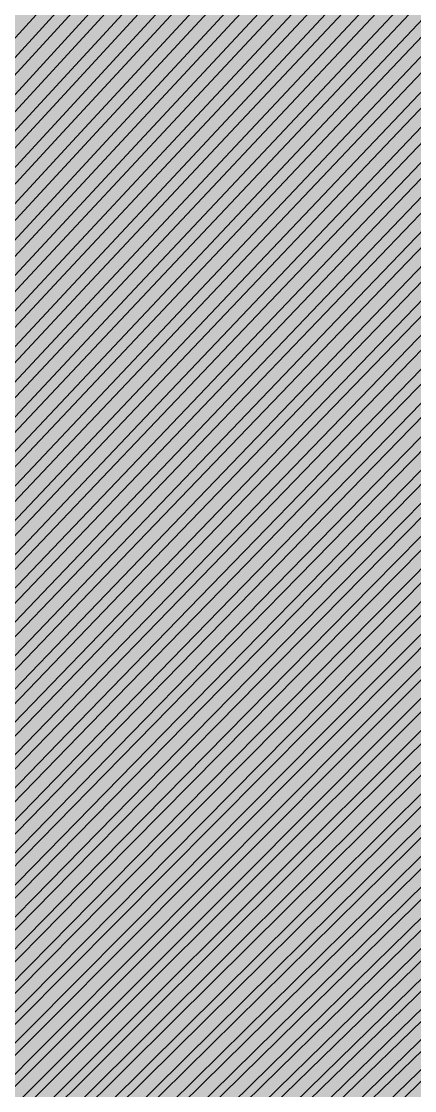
# Model space of a CAD drawing. Header units: metres. Extents: x -7231 to 10969, y -37556 to 1873.
# Drawn here: x 3524.8 to 3584.6, y -18451.9 to -18289.4 of the extents above; entities that cross this region are included whole.
import ezdxf

# ---------------------------------------------------------------- set-up
doc = ezdxf.new("R2010")
doc.units = ezdxf.units.M
for name, color, linetype in [('Metal1', 4, 'CONTINUOUS'), ('Metal2', 3, 'CONTINUOUS'), ('Polyimide', 7, 'CONTINUOUS')]:
    doc.layers.add(name, color=color, linetype=linetype)

msp = doc.modelspace()

# ---------------------------------------------------------------- hatches: boundary and pattern name
at = {"layer": 'Polyimide'}
msp.add_hatch(color=7, dxfattribs=at).paths.add_polyline_path([(4065.69, -468), (4066.67, -501.99), (4068.51, -535.99), (4071.41, -569.99), (4075.54, -603.99), (4081.04, -637.99), (4088.01, -671.99), (4096.52, -705.98), (4106.62, -739.98), (4118.33, -773.98), (4131.63, -807.98), (4146.49, -841.98), (4162.87, -875.98), (4180.68, -909.97), (4199.83, -943.97), (4220.22, -977.97), (4241.73, -1011.97), (4264.21, -1045.97), (4287.52, -1079.96), (4311.51, -1113.96), (4336.01, -1147.96), (4360.86, -1181.96), (4385.88, -1215.96), (4410.89, -1249.96), (4435.74, -1283.95), (4460.24, -1317.95), (4484.23, -1351.95), (4507.54, -1385.95), (4530.02, -1419.95), (4551.53, -1453.94), (4571.92, -1487.94), (4591.07, -1521.94), (4608.88, -1555.94), (4625.26, -1589.94), (4640.12, -1623.94), (4653.42, -1657.93), (4665.13, -1691.93), (4675.23, -1725.93), (4683.74, -1759.93), (4690.71, -1793.93), (4696.21, -1827.93), (4700.34, -1861.92), (4703.24, -1895.92), (4705.08, -1929.92), (4706.06, -1963.92), (4706.44, -1997.92), (4706.5, -2031.91), (4706.5, -4793.02), (4709.95, -4838.39), (4720.22, -4882.71), (4737.08, -4924.98), (4760.13, -4964.2), (4788.85, -4999.49), (4822.58, -5030.03), (4860.53, -5055.12), (4901.85, -5074.18), (4901.85, -5074.18), (4970.68, -5105.23), (5034.7, -5145.26), (5092.76, -5193.54), (5143.8, -5249.19), (5186.89, -5311.2), (5221.24, -5378.44), (5246.23, -5449.69), (5261.41, -5523.66), (5266.5, -5599), (5261.41, -5674.34), (5246.23, -5748.31), (5221.24, -5819.56), (5186.89, -5886.8), (5143.8, -5948.81), (5092.76, -6004.46), (5034.7, -6052.74), (4970.68, -6092.77), (4901.85, -6123.82), (4860.53, -6142.88), (4822.58, -6167.97), (4788.85, -6198.51), (4760.13, -6233.8), (4737.08, -6273.02), (4720.22, -6315.29), (4709.95, -6359.61), (4706.5, -6404.98), (4706.5, -9221.52), (4709.95, -9266.88), (4720.22, -9311.21), (4737.08, -9353.47), (4760.13, -9392.7), (4788.85, -9427.98), (4822.58, -9458.52), (4860.53, -9483.61), (4901.85, -9502.67), (4970.68, -9533.72), (5034.7, -9573.75), (5092.76, -9622.03), (5143.8, -9677.68), (5186.89, -9739.69), (5221.24, -9806.94), (5246.23, -9878.19), (5261.41, -9952.16), (5266.5, -10027.49), (5261.41, -10102.83), (5246.23, -10176.8), (5221.24, -10248.05), (5186.89, -10315.3), (5143.8, -10377.31), (5092.76, -10432.96), (5034.7, -10481.24), (4970.68, -10521.27), (4901.85, -10552.32), (4860.53, -10571.38), (4822.58, -10596.46), (4788.85, -10627), (4760.13, -10662.29), (4737.08, -10701.52), (4720.22, -10743.78), (4709.95, -10788.1), (4706.5, -10833.47), (4706.5, -13650.01), (4709.95, -13695.38), (4720.22, -13739.7), (4737.08, -13781.96), (4760.13, -13821.19), (4788.85, -13856.48), (4822.58, -13887.02), (4860.53, -13912.11), (4901.85, -13931.17), (4970.68, -13962.22), (5034.7, -14002.25), (5092.76, -14050.53), (5143.8, -14106.18), (5186.89, -14168.19), (5221.24, -14235.43), (5246.23, -14306.68), (5261.41, -14380.65), (5266.5, -14455.99), (5261.41, -14531.33), (5246.23, -14605.29), (5221.24, -14676.55), (5186.89, -14743.79), (5143.8, -14805.8), (5092.76, -14861.45), (5034.7, -14909.73), (4970.68, -14949.76), (4901.85, -14980.81), (4860.53, -14999.87), (4822.58, -15024.96), (4788.85, -15055.5), (4760.13, -15090.79), (4737.08, -15130.01), (4720.22, -15172.27), (4709.95, -15216.6), (4706.5, -15261.97), (4706.5, -15455.99), (4720.95, -15750.04), (4764.14, -16041.26), (4835.68, -16326.84), (4934.86, -16604.04), (5060.74, -16870.18), (5212.09, -17122.7), (5387.47, -17359.17), (5585.18, -17577.31), (5803.32, -17775.02), (6039.79, -17950.4), (6292.31, -18101.75), (6558.45, -18227.63), (6835.65, -18326.81), (7121.23, -18398.34), (7412.45, -18441.54), (7706.5, -18455.99), (9969.01, -18455.99), (10047.42, -18459.84), (10125.08, -18471.36), (10201.23, -18490.44), (10275.15, -18516.89), (10346.12, -18550.45), (10413.46, -18590.81), (10476.52, -18637.58), (10534.69, -18690.3), (10587.41, -18748.47), (10634.18, -18811.53), (10674.54, -18878.87), (10708.11, -18949.84), (10734.56, -19023.76), (10753.63, -19099.92), (10765.15, -19177.58), (10769.01, -19255.99), (10769.01, -20895.8), (10730.24, -20951.41), (10694.6, -21009.08), (10662.21, -21068.63), (10633.17, -21129.89), (10607.55, -21192.66), (10585.45, -21256.74), (10566.93, -21321.96), (10552.05, -21388.09), (10540.84, -21454.95), (10533.35, -21522.33), (10529.6, -21590.02), (10529.6, -21657.81), (10533.35, -21725.5), (10540.84, -21792.87), (10552.05, -21859.73), (10566.93, -21925.87), (10585.45, -21991.08), (10607.55, -22055.17), (10633.17, -22117.94), (10662.21, -22179.19), (10694.6, -22238.74), (10730.24, -22296.41), (10769.01, -22352.03), (10769.01, -32454.24), (10728.74, -32510.49), (10691.72, -32568.92), (10658.05, -32629.35), (10627.85, -32691.58), (10601.2, -32755.42), (10578.21, -32820.67), (10558.93, -32887.1), (10543.44, -32954.52), (10531.77, -33022.71), (10523.97, -33091.44), (10520.07, -33160.51), (10520.07, -33229.69), (10523.97, -33298.75), (10531.77, -33367.49), (10543.44, -33435.67), (10558.93, -33503.09), (10578.21, -33569.53), (10601.2, -33634.77), (10627.85, -33698.61), (10658.05, -33760.85), (10691.72, -33821.28), (10728.74, -33879.71), (10769.01, -33935.96), (10769.01, -36556), (10765.15, -36634.41), (10753.63, -36712.07), (10734.56, -36788.23), (10708.11, -36862.15), (10674.54, -36933.12), (10634.18, -37000.46), (10587.41, -37063.51), (10534.69, -37121.69), (10476.52, -37174.41), (10413.46, -37221.18), (10346.12, -37261.54), (10275.15, -37295.1), (10201.23, -37321.55), (10125.08, -37340.63), (10047.42, -37352.15), (9969.01, -37356), (-6231.01, -37356), (-6309.42, -37352.15), (-6387.08, -37340.63), (-6463.23, -37321.55), (-6537.15, -37295.1), (-6608.12, -37261.54), (-6675.46, -37221.18), (-6738.52, -37174.41), (-6796.69, -37121.69), (-6849.41, -37063.51), (-6896.18, -37000.46), (-6936.54, -36933.12), (-6970.11, -36862.15), (-6996.56, -36788.23), (-7015.63, -36712.07), (-7027.15, -36634.41), (-7031.01, -36556), (-7031.01, -33936), (-6990.74, -33879.75), (-6953.7, -33821.31), (-6920.03, -33760.88), (-6889.82, -33698.64), (-6863.18, -33634.8), (-6840.18, -33569.55), (-6820.9, -33503.11), (-6805.4, -33435.69), (-6793.74, -33367.49), (-6785.94, -33298.75), (-6782.03, -33229.68), (-6782.03, -33160.5), (-6785.94, -33091.43), (-6793.74, -33022.69), (-6805.4, -32954.5), (-6820.9, -32887.07), (-6840.18, -32820.63), (-6863.18, -32755.39), (-6889.82, -32691.54), (-6920.03, -32629.3), (-6953.7, -32568.87), (-6990.74, -32510.43), (-7031.01, -32454.18), (-7031.01, -22364.83), (-6990.74, -22308.58), (-6953.7, -22250.14), (-6920.03, -22189.71), (-6889.82, -22127.47), (-6863.18, -22063.62), (-6840.18, -21998.38), (-6820.9, -21931.94), (-6805.4, -21864.51), (-6793.74, -21796.32), (-6785.94, -21727.58), (-6782.03, -21658.51), (-6782.03, -21589.33), (-6785.94, -21520.26), (-6793.74, -21451.52), (-6805.4, -21383.32), (-6820.9, -21315.9), (-6840.18, -21249.46), (-6863.18, -21184.21), (-6889.82, -21120.37), (-6920.03, -21058.13), (-6953.7, -20997.7), (-6990.74, -20939.26), (-7031.01, -20883.01), (-7031.01, -19255.99), (-7027.15, -19177.58), (-7015.63, -19099.92), (-6996.56, -19023.76), (-6970.11, -18949.84), (-6936.54, -18878.87), (-6896.18, -18811.53), (-6849.41, -18748.47), (-6796.69, -18690.3), (-6738.52, -18637.58), (-6675.46, -18590.81), (-6608.12, -18550.45), (-6537.15, -18516.89), (-6463.23, -18490.44), (-6387.08, -18471.36), (-6309.42, -18459.84), (-6231.01, -18455.99), (-3968.5, -18455.99), (-3674.45, -18441.54), (-3383.23, -18398.34), (-3097.65, -18326.81), (-2820.45, -18227.63), (-2554.31, -18101.75), (-2301.79, -17950.4), (-2065.32, -17775.02), (-1847.18, -17577.31), (-1649.47, -17359.17), (-1474.09, -17122.7), (-1322.74, -16870.18), (-1196.86, -16604.04), (-1097.68, -16326.84), (-1026.14, -16041.26), (-982.95, -15750.04), (-968.5, -15455.99), (-968.5, -15261.97), (-971.95, -15216.6), (-982.22, -15172.27), (-999.08, -15130.01), (-1022.13, -15090.79), (-1050.85, -15055.5), (-1084.58, -15024.96), (-1122.53, -14999.87), (-1163.85, -14980.81), (-1232.68, -14949.76), (-1296.7, -14909.73), (-1354.76, -14861.45), (-1405.8, -14805.8), (-1448.89, -14743.79), (-1483.24, -14676.55), (-1508.23, -14605.29), (-1523.41, -14531.33), (-1528.5, -14455.99), (-1523.41, -14380.65), (-1508.23, -14306.68), (-1483.24, -14235.43), (-1448.89, -14168.19), (-1405.8, -14106.18), (-1354.76, -14050.53), (-1296.7, -14002.25), (-1232.68, -13962.22), (-1163.85, -13931.17), (-1122.53, -13912.11), (-1084.58, -13887.02), (-1050.85, -13856.48), (-1022.13, -13821.19), (-999.08, -13781.96), (-982.22, -13739.7), (-971.95, -13695.38), (-968.5, -13650.01), (-968.5, -12309.64), (-971.95, -12264.27), (-982.22, -12219.94), (-999.08, -12177.68), (-1022.13, -12138.46), (-1050.85, -12103.17), (-1084.58, -12072.63), (-1122.53, -12047.54), (-1163.85, -12028.48), (-1232.68, -11997.43), (-1296.7, -11957.4), (-1354.76, -11909.12), (-1405.8, -11853.47), (-1448.89, -11791.46), (-1483.24, -11724.22), (-1508.23, -11652.96), (-1523.41, -11579), (-1528.5, -11503.66), (-1523.41, -11428.32), (-1508.23, -11354.35), (-1483.24, -11283.1), (-1448.89, -11215.86), (-1405.8, -11153.85), (-1354.76, -11098.2), (-1296.7, -11049.92), (-1232.68, -11009.89), (-1163.85, -10978.84), (-1122.53, -10959.78), (-1084.58, -10934.69), (-1050.85, -10904.15), (-1022.13, -10868.86), (-999.08, -10829.63), (-982.22, -10787.37), (-971.95, -10743.05), (-968.5, -10697.68), (-968.5, -9357.31), (-971.95, -9311.94), (-982.22, -9267.62), (-999.08, -9225.35), (-1022.13, -9186.13), (-1050.85, -9150.84), (-1084.58, -9120.3), (-1122.53, -9095.21), (-1163.85, -9076.15), (-1163.85, -9076.15), (-1232.68, -9045.1), (-1296.7, -9005.07), (-1354.76, -8956.79), (-1405.8, -8901.14), (-1448.89, -8839.13), (-1483.24, -8771.89), (-1508.23, -8700.64), (-1523.41, -8626.67), (-1528.5, -8551.33), (-1523.41, -8475.99), (-1508.23, -8402.02), (-1483.24, -8330.77), (-1448.89, -8263.53), (-1405.8, -8201.52), (-1354.76, -8145.87), (-1296.7, -8097.59), (-1232.68, -8057.56), (-1163.85, -8026.51), (-1163.85, -8026.51), (-1122.53, -8007.45), (-1084.58, -7982.36), (-1050.85, -7951.82), (-1022.13, -7916.53), (-999.08, -7877.31), (-982.22, -7835.04), (-971.95, -7790.72), (-968.5, -7745.35), (-968.5, -6404.98), (-971.95, -6359.61), (-982.22, -6315.29), (-999.08, -6273.02), (-1022.13, -6233.8), (-1050.85, -6198.51), (-1084.58, -6167.97), (-1122.53, -6142.88), (-1163.85, -6123.82), (-1163.85, -6123.82), (-1232.68, -6092.77), (-1296.7, -6052.74), (-1354.76, -6004.46), (-1405.8, -5948.81), (-1448.89, -5886.8), (-1483.24, -5819.56), (-1508.23, -5748.31), (-1523.41, -5674.34), (-1528.5, -5599), (-1523.41, -5523.66), (-1508.23, -5449.69), (-1483.24, -5378.44), (-1448.89, -5311.2), (-1405.8, -5249.19), (-1354.76, -5193.54), (-1296.7, -5145.26), (-1232.68, -5105.23), (-1163.85, -5074.18), (-1163.85, -5074.18), (-1122.53, -5055.12), (-1084.58, -5030.03), (-1050.85, -4999.49), (-1022.13, -4964.2), (-999.08, -4924.98), (-982.22, -4882.71), (-971.95, -4838.39), (-968.5, -4793.02), (-968.5, -2031.91), (-968.44, -1997.92), (-968.06, -1963.92), (-967.05, -1929.92), (-965.18, -1895.92), (-962.22, -1861.92), (-958.01, -1827.93), (-952.41, -1793.93), (-945.31, -1759.93), (-936.64, -1725.93), (-926.35, -1691.93), (-914.43, -1657.93), (-900.88, -1623.94), (-885.74, -1589.94), (-869.05, -1555.94), (-850.91, -1521.94), (-831.4, -1487.94), (-810.63, -1453.94), (-788.72, -1419.95), (-765.82, -1385.95), (-742.07, -1351.95), (-717.63, -1317.95), (-692.67, -1283.95), (-667.36, -1249.96), (-641.88, -1215.96), (-616.39, -1181.96), (-591.08, -1147.96), (-566.12, -1113.96), (-541.68, -1079.96), (-517.93, -1045.97), (-495.03, -1011.97), (-473.12, -977.97), (-452.35, -943.97), (-432.84, -909.97), (-414.7, -875.98), (-398.01, -841.98), (-382.87, -807.98), (-369.32, -773.98), (-357.4, -739.98), (-347.11, -705.98), (-338.44, -671.99), (-331.34, -637.99), (-325.74, -603.99), (-321.53, -569.99), (-318.57, -535.99), (-316.7, -501.99), (-315.69, -468), (-315.31, -434), (-315.25, -400), (-315.25, 401), (-315.25, 451), (-315.25, 1644), (-270.25, 1644), (-270.03, 1637.13), (-269.35, 1630.29), (-268.23, 1623.52), (-266.67, 1616.82), (-264.68, 1610.25), (-262.26, 1603.82), (-259.42, 1597.56), (-256.18, 1591.5), (-252.55, 1585.67), (-248.55, 1580.08), (-244.19, 1574.77), (-239.5, 1569.75), (-234.48, 1565.06), (-229.17, 1560.7), (-223.58, 1556.7), (-217.75, 1553.07), (-211.69, 1549.83), (-205.43, 1546.99), (-199, 1544.57), (-192.43, 1542.58), (-185.73, 1541.02), (-178.96, 1539.9), (-172.12, 1539.22), (-165.25, 1539), (-158.38, 1539.22), (-151.54, 1539.9), (-144.77, 1541.02), (-138.07, 1542.58), (-131.5, 1544.57), (-125.07, 1546.99), (-118.81, 1549.83), (-112.75, 1553.07), (-106.92, 1556.7), (-101.33, 1560.7), (-96.02, 1565.06), (-91, 1569.75), (-86.31, 1574.77), (-81.95, 1580.08), (-77.95, 1585.67), (-74.32, 1591.5), (-71.08, 1597.56), (-68.24, 1603.82), (-65.82, 1610.25), (-63.83, 1616.82), (-62.27, 1623.52), (-61.15, 1630.29), (-60.47, 1637.13), (-60.25, 1644), (1853, 1644), (1853, 1573), (3815.25, 1573), (3815.46, 1579.54), (3816.11, 1586.05), (3817.17, 1592.51), (3818.66, 1598.88), (3820.56, 1605.14), (3822.86, 1611.27), (3825.56, 1617.23), (3828.65, 1623), (3832.1, 1628.56), (3835.91, 1633.88), (3840.07, 1638.93), (3844.54, 1643.71), (3849.32, 1648.18), (3854.37, 1652.34), (3859.69, 1656.15), (3865.25, 1659.6), (3871.02, 1662.69), (3876.98, 1665.39), (3883.11, 1667.69), (3889.37, 1669.59), (3895.74, 1671.08), (3902.2, 1672.14), (3908.71, 1672.79), (3915.25, 1673), (3921.79, 1672.79), (3928.3, 1672.14), (3934.76, 1671.08), (3941.13, 1669.59), (3947.39, 1667.69), (3953.52, 1665.39), (3959.48, 1662.69), (3965.25, 1659.6), (3970.81, 1656.15), (3976.13, 1652.34), (3981.18, 1648.18), (3985.96, 1643.71), (3990.43, 1638.93), (3994.59, 1633.88), (3998.4, 1628.56), (4001.85, 1623), (4004.94, 1617.23), (4007.64, 1611.27), (4009.94, 1605.14), (4011.84, 1598.88), (4013.33, 1592.51), (4014.39, 1586.05), (4015.04, 1579.54), (4015.25, 1573), (4065.25, 1573), (4065.25, 451), (4065.25, 401), (4065.25, -400), (4065.31, -434), (4065.69, -468)])

# ---------------------------------------------------------------- linework, layer by layer
at = {"layer": 'Metal1'}
for points in [[(3413.75, -18463.76), (3434.89, -18441.25), (3456.02, -18418.75), (3477.16, -18396.25), (3498.29, -18373.75), (3519.43, -18351.25), (3540.57, -18328.75), (3561.7, -18306.25), (3582.84, -18283.75), (3603.97, -18261.25), (3625.11, -18238.75), (3646.24, -18216.25), (3667.38, -18193.75), (3688.52, -18171.25), (3709.65, -18148.75), (3730.79, -18126.25), (3751.92, -18103.74), (3773.06, -18081.24), (3794.19, -18058.74), (3815.33, -18036.24), (3836.46, -18013.74), (3857.6, -17991.24), (3878.74, -17968.74), (3899.87, -17946.24)], [(3423.05, -18463.75), (3444.31, -18441.25), (3465.58, -18418.75), (3486.84, -18396.25), (3508.1, -18373.75), (3529.36, -18351.25), (3550.63, -18328.75), (3571.89, -18306.25), (3593.15, -18283.75), (3614.42, -18261.25), (3635.68, -18238.75), (3656.94, -18216.25), (3678.2, -18193.74), (3699.47, -18171.24), (3720.73, -18148.74), (3741.99, -18126.24), (3763.25, -18103.74), (3784.52, -18081.24), (3805.78, -18058.74), (3827.04, -18036.24), (3848.31, -18013.74), (3869.57, -17991.24), (3890.83, -17968.74), (3912.09, -17946.24)], [(3901.33, -17947.61), (3880.19, -17970.11), (3859.06, -17992.61), (3837.92, -18015.11), (3816.79, -18037.61), (3795.65, -18060.11), (3774.52, -18082.61), (3753.38, -18105.11), (3732.24, -18127.61), (3711.11, -18150.12), (3689.97, -18172.62), (3668.84, -18195.12), (3647.7, -18217.62), (3626.57, -18240.12), (3605.43, -18262.62), (3584.29, -18285.12), (3563.16, -18307.62), (3542.02, -18330.12), (3520.89, -18352.62), (3499.75, -18375.12), (3478.62, -18397.62), (3457.48, -18420.12), (3436.35, -18442.62), (3415.21, -18465.12)], [(3913.55, -17947.61), (3892.29, -17970.11), (3871.02, -17992.61), (3849.76, -18015.11), (3828.5, -18037.61), (3807.23, -18060.11), (3785.97, -18082.62), (3764.71, -18105.12), (3743.45, -18127.62), (3722.18, -18150.12), (3700.92, -18172.62), (3679.66, -18195.12), (3658.39, -18217.62), (3637.13, -18240.12), (3615.87, -18262.62), (3594.61, -18285.12), (3573.34, -18307.62), (3552.08, -18330.12), (3530.82, -18352.62), (3509.55, -18375.12), (3488.29, -18397.62), (3467.03, -18420.13), (3445.77, -18442.63), (3424.5, -18465.13)], [(3432.35, -18463.75), (3453.74, -18441.25), (3475.13, -18418.75), (3496.52, -18396.25), (3517.91, -18373.75), (3539.3, -18351.25), (3560.69, -18328.75), (3582.08, -18306.25), (3603.47, -18283.75), (3624.86, -18261.24), (3646.25, -18238.74), (3667.64, -18216.24), (3689.03, -18193.74), (3710.42, -18171.24), (3731.81, -18148.74), (3753.2, -18126.24), (3774.59, -18103.74), (3795.98, -18081.24), (3817.37, -18058.74), (3838.76, -18036.24), (3860.15, -18013.74), (3881.54, -17991.24), (3902.93, -17968.74)], [(3441.65, -18463.75), (3463.16, -18441.25), (3484.68, -18418.75), (3506.2, -18396.25), (3527.71, -18373.75), (3549.23, -18351.25), (3570.75, -18328.74), (3592.27, -18306.24), (3613.78, -18283.74), (3635.3, -18261.24), (3656.82, -18238.74), (3678.33, -18216.24), (3699.85, -18193.74), (3721.37, -18171.24), (3742.89, -18148.74), (3764.4, -18126.24), (3785.92, -18103.74), (3807.44, -18081.24), (3828.95, -18058.74), (3850.47, -18036.24), (3871.99, -18013.74), (3893.5, -17991.23), (3915.02, -17968.73)], [(3904.38, -17970.11), (3882.99, -17992.61), (3861.6, -18015.12), (3840.21, -18037.62), (3818.82, -18060.12), (3797.43, -18082.62), (3776.04, -18105.12), (3754.65, -18127.62), (3733.26, -18150.12), (3711.87, -18172.62), (3690.48, -18195.12), (3669.09, -18217.62), (3647.7, -18240.12), (3626.31, -18262.62), (3604.92, -18285.12), (3583.53, -18307.62), (3562.14, -18330.12), (3540.75, -18352.63), (3519.36, -18375.13), (3497.97, -18397.63), (3476.58, -18420.13), (3455.19, -18442.63), (3433.8, -18465.13)], [(3916.47, -17970.12), (3894.95, -17992.62), (3873.43, -18015.12), (3851.92, -18037.62), (3830.4, -18060.12), (3808.88, -18082.62), (3787.36, -18105.12), (3765.85, -18127.62), (3744.33, -18150.12), (3722.81, -18172.62), (3701.3, -18195.12), (3679.78, -18217.62), (3658.26, -18240.12), (3636.75, -18262.62), (3615.23, -18285.13), (3593.71, -18307.63), (3572.19, -18330.13), (3550.68, -18352.63), (3529.16, -18375.13), (3507.64, -18397.63), (3486.13, -18420.13), (3464.61, -18442.63), (3443.09, -18465.13)], [(3450.94, -18463.75), (3472.59, -18441.25), (3494.23, -18418.75), (3515.88, -18396.24), (3537.52, -18373.74), (3559.17, -18351.24), (3580.81, -18328.74), (3602.45, -18306.24), (3624.1, -18283.74), (3645.74, -18261.24), (3667.39, -18238.74), (3689.03, -18216.24), (3710.67, -18193.74), (3732.32, -18171.24), (3753.96, -18148.74), (3775.61, -18126.24), (3797.25, -18103.74), (3818.9, -18081.24), (3840.54, -18058.73), (3862.18, -18036.23), (3883.83, -18013.73), (3905.47, -17991.23)], [(3460.24, -18463.74), (3482.01, -18441.24), (3503.79, -18418.74), (3525.56, -18396.24), (3547.33, -18373.74), (3569.1, -18351.24), (3590.87, -18328.74), (3612.64, -18306.24), (3634.41, -18283.74), (3656.18, -18261.24), (3677.96, -18238.74), (3699.73, -18216.24), (3721.5, -18193.74), (3743.27, -18171.24), (3765.04, -18148.73), (3786.81, -18126.23), (3808.58, -18103.73), (3830.36, -18081.23), (3852.13, -18058.73), (3873.9, -18036.23), (3895.67, -18013.73), (3917.44, -17991.23)], [(3799.24, -17992.6), (3778.74, -18015.1), (3758.24, -18037.6), (3737.74, -18060.1), (3717.24, -18082.6), (3696.74, -18105.1), (3676.24, -18127.6), (3655.74, -18150.1), (3635.24, -18172.6), (3614.74, -18195.11), (3594.24, -18217.61), (3573.74, -18240.11), (3553.24, -18262.61), (3532.74, -18285.11), (3512.24, -18307.61), (3491.74, -18330.11), (3471.24, -18352.61), (3450.74, -18375.11), (3430.24, -18397.61), (3409.74, -18420.11), (3389.24, -18442.61), (3368.74, -18465.11)], [(3811.2, -17992.6), (3790.58, -18015.1), (3769.95, -18037.6), (3749.32, -18060.1), (3728.69, -18082.6), (3708.07, -18105.1), (3687.44, -18127.61), (3666.81, -18150.11), (3646.19, -18172.61), (3625.56, -18195.11), (3604.93, -18217.61), (3584.3, -18240.11), (3563.68, -18262.61), (3543.05, -18285.11), (3522.42, -18307.61), (3501.8, -18330.11), (3481.17, -18352.61), (3460.54, -18375.11), (3439.91, -18397.61), (3419.29, -18420.11), (3398.66, -18442.61), (3378.03, -18465.12)], [(3823.17, -17992.6), (3802.41, -18015.1), (3781.66, -18037.6), (3760.9, -18060.11), (3740.15, -18082.61), (3719.4, -18105.11), (3698.64, -18127.61), (3677.89, -18150.11), (3657.13, -18172.61), (3636.38, -18195.11), (3615.62, -18217.61), (3594.87, -18240.11), (3574.12, -18262.61), (3553.36, -18285.11), (3532.61, -18307.61), (3511.85, -18330.11), (3491.1, -18352.61), (3470.34, -18375.12), (3449.59, -18397.62), (3428.84, -18420.12), (3408.08, -18442.62), (3387.33, -18465.12)], [(3835.13, -17992.61), (3814.25, -18015.11), (3793.37, -18037.61), (3772.49, -18060.11), (3751.61, -18082.61), (3730.72, -18105.11), (3709.84, -18127.61), (3688.96, -18150.11), (3668.08, -18172.61), (3647.2, -18195.11), (3626.32, -18217.61), (3605.44, -18240.11), (3584.55, -18262.61), (3563.67, -18285.11), (3542.79, -18307.62), (3521.91, -18330.12), (3501.03, -18352.62), (3480.15, -18375.12), (3459.27, -18397.62), (3438.38, -18420.12), (3417.5, -18442.62), (3396.62, -18465.12)], [(3847.09, -17992.61), (3826.09, -18015.11), (3805.08, -18037.61), (3784.07, -18060.11), (3763.06, -18082.61), (3742.05, -18105.11), (3721.04, -18127.61), (3700.03, -18150.11), (3679.03, -18172.61), (3658.02, -18195.11), (3637.01, -18217.61), (3616, -18240.12), (3594.99, -18262.62), (3573.98, -18285.12), (3552.98, -18307.62), (3531.97, -18330.12), (3510.96, -18352.62), (3489.95, -18375.12), (3468.94, -18397.62), (3447.93, -18420.12), (3426.92, -18442.62), (3405.92, -18465.12)], [(3906.91, -17992.62), (3885.27, -18015.12), (3863.63, -18037.62), (3841.98, -18060.12), (3820.34, -18082.62), (3798.69, -18105.12), (3777.05, -18127.62), (3755.4, -18150.12), (3733.76, -18172.62), (3712.12, -18195.12), (3690.47, -18217.63), (3668.83, -18240.13), (3647.18, -18262.63), (3625.54, -18285.13), (3603.9, -18307.63), (3582.25, -18330.13), (3560.61, -18352.63), (3538.96, -18375.13), (3517.32, -18397.63), (3495.67, -18420.13), (3474.03, -18442.63), (3452.39, -18465.13)], [(3918.88, -17992.62), (3897.11, -18015.12), (3875.34, -18037.62), (3853.56, -18060.12), (3831.79, -18082.62), (3810.02, -18105.12), (3788.25, -18127.63), (3766.48, -18150.13), (3744.71, -18172.63), (3722.94, -18195.13), (3701.16, -18217.63), (3679.39, -18240.13), (3657.62, -18262.63), (3635.85, -18285.13), (3614.08, -18307.63), (3592.31, -18330.13), (3570.54, -18352.63), (3548.77, -18375.13), (3526.99, -18397.63), (3505.22, -18420.13), (3483.45, -18442.63), (3461.68, -18465.14)], [(3367.26, -18463.77), (3387.76, -18441.27), (3408.26, -18418.77), (3428.76, -18396.26), (3449.26, -18373.76), (3469.76, -18351.26), (3490.26, -18328.76), (3510.76, -18306.26), (3531.26, -18283.76), (3551.76, -18261.26), (3572.26, -18238.76), (3592.76, -18216.26), (3613.26, -18193.76), (3633.76, -18171.26), (3654.26, -18148.76), (3674.76, -18126.26), (3695.26, -18103.76), (3715.76, -18081.25), (3736.26, -18058.75), (3756.76, -18036.25), (3777.26, -18013.75)], [(3376.56, -18463.76), (3397.19, -18441.26), (3417.81, -18418.76), (3438.44, -18396.26), (3459.07, -18373.76), (3479.69, -18351.26), (3500.32, -18328.76), (3520.95, -18306.26), (3541.58, -18283.76), (3562.2, -18261.26), (3582.83, -18238.76), (3603.46, -18216.26), (3624.08, -18193.76), (3644.71, -18171.26), (3665.34, -18148.75), (3685.97, -18126.25), (3706.59, -18103.75), (3727.22, -18081.25), (3747.85, -18058.75), (3768.47, -18036.25), (3789.1, -18013.75)], [(3385.86, -18463.76), (3406.61, -18441.26), (3427.37, -18418.76), (3448.12, -18396.26), (3468.87, -18373.76), (3489.63, -18351.26), (3510.38, -18328.76), (3531.14, -18306.26), (3551.89, -18283.76), (3572.65, -18261.26), (3593.4, -18238.76), (3614.15, -18216.25), (3634.91, -18193.75), (3655.66, -18171.25), (3676.42, -18148.75), (3697.17, -18126.25), (3717.93, -18103.75), (3738.68, -18081.25), (3759.43, -18058.75), (3780.19, -18036.25), (3800.94, -18013.75)], [(3395.16, -18463.76), (3416.04, -18441.26), (3436.92, -18418.76), (3457.8, -18396.26), (3478.68, -18373.76), (3499.56, -18351.26), (3520.44, -18328.76), (3541.33, -18306.25), (3562.21, -18283.75), (3583.09, -18261.25), (3603.97, -18238.75), (3624.85, -18216.25), (3645.73, -18193.75), (3666.61, -18171.25), (3687.49, -18148.75), (3708.38, -18126.25), (3729.26, -18103.75), (3750.14, -18081.25), (3771.02, -18058.75), (3791.9, -18036.25), (3812.78, -18013.75)], [(3404.45, -18463.76), (3425.46, -18441.26), (3446.47, -18418.76), (3467.48, -18396.26), (3488.49, -18373.75), (3509.5, -18351.25), (3530.5, -18328.75), (3551.51, -18306.25), (3572.52, -18283.75), (3593.53, -18261.25), (3614.54, -18238.75), (3635.55, -18216.25), (3656.56, -18193.75), (3677.56, -18171.25), (3698.57, -18148.75), (3719.58, -18126.25), (3740.59, -18103.75), (3761.6, -18081.25), (3782.61, -18058.75), (3803.62, -18036.24), (3824.62, -18013.74)], [(3469.54, -18463.74), (3491.44, -18441.24), (3513.34, -18418.74), (3535.24, -18396.24), (3557.13, -18373.74), (3579.03, -18351.24), (3600.93, -18328.74), (3622.83, -18306.24), (3644.73, -18283.74), (3666.63, -18261.24), (3688.53, -18238.74), (3710.42, -18216.23), (3732.32, -18193.73), (3754.22, -18171.23), (3776.12, -18148.73), (3798.02, -18126.23), (3819.92, -18103.73), (3841.81, -18081.23), (3863.71, -18058.73), (3885.61, -18036.23), (3907.51, -18013.73)], [(3478.84, -18463.74), (3500.86, -18441.24), (3522.89, -18418.74), (3544.92, -18396.24), (3566.94, -18373.74), (3588.97, -18351.24), (3610.99, -18328.74), (3633.02, -18306.24), (3655.04, -18283.73), (3677.07, -18261.23), (3699.09, -18238.73), (3721.12, -18216.23), (3743.15, -18193.73), (3765.17, -18171.23), (3787.2, -18148.73), (3809.22, -18126.23), (3831.25, -18103.73), (3853.27, -18081.23), (3875.3, -18058.73), (3897.32, -18036.23), (3919.35, -18013.73)], [(3908.94, -18015.12), (3887.04, -18037.62), (3865.15, -18060.13), (3843.25, -18082.63), (3821.35, -18105.13), (3799.45, -18127.63), (3777.55, -18150.13), (3755.65, -18172.63), (3733.76, -18195.13), (3711.86, -18217.63), (3689.96, -18240.13), (3668.06, -18262.63), (3646.16, -18285.13), (3624.26, -18307.63), (3602.36, -18330.13), (3580.47, -18352.63), (3558.57, -18375.13), (3536.67, -18397.64), (3514.77, -18420.14), (3492.87, -18442.64), (3470.97, -18465.14)], [(3920.78, -18015.13), (3898.75, -18037.63), (3876.73, -18060.13), (3854.7, -18082.63), (3832.68, -18105.13), (3810.65, -18127.63), (3788.63, -18150.13), (3766.6, -18172.63), (3744.58, -18195.13), (3722.55, -18217.63), (3700.52, -18240.13), (3678.5, -18262.63), (3656.47, -18285.13), (3634.45, -18307.63), (3612.42, -18330.14), (3590.4, -18352.64), (3568.37, -18375.14), (3546.34, -18397.64), (3524.32, -18420.14), (3502.29, -18442.64), (3480.27, -18465.14)], [(3488.14, -18463.74), (3510.29, -18441.24), (3532.44, -18418.74), (3554.6, -18396.24), (3576.75, -18373.74), (3598.9, -18351.23), (3621.05, -18328.73), (3643.21, -18306.23), (3665.36, -18283.73), (3687.51, -18261.23), (3709.66, -18238.73), (3731.82, -18216.23), (3753.97, -18193.73), (3776.12, -18171.23), (3798.28, -18148.73), (3820.43, -18126.23), (3842.58, -18103.73), (3864.73, -18081.23), (3886.89, -18058.73), (3909.04, -18036.23)], [(3497.44, -18463.74), (3519.72, -18441.24), (3541.99, -18418.73), (3564.27, -18396.23), (3586.55, -18373.73), (3608.83, -18351.23), (3631.11, -18328.73), (3653.39, -18306.23), (3675.67, -18283.73), (3697.95, -18261.23), (3720.23, -18238.73), (3742.51, -18216.23), (3764.79, -18193.73), (3787.07, -18171.23), (3809.35, -18148.73), (3831.63, -18126.23), (3853.91, -18103.73), (3876.19, -18081.22), (3898.47, -18058.72), (3920.75, -18036.22)], [(3910.46, -18037.63), (3888.31, -18060.13), (3866.16, -18082.63), (3844.01, -18105.13), (3821.85, -18127.63), (3799.7, -18150.13), (3777.55, -18172.63), (3755.39, -18195.13), (3733.24, -18217.63), (3711.09, -18240.13), (3688.94, -18262.64), (3666.78, -18285.14), (3644.63, -18307.64), (3622.48, -18330.14), (3600.33, -18352.64), (3578.17, -18375.14), (3556.02, -18397.64), (3533.87, -18420.14), (3511.72, -18442.64), (3489.56, -18465.14)], [(3506.73, -18463.73), (3529.14, -18441.23), (3551.55, -18418.73), (3573.95, -18396.23), (3596.36, -18373.73), (3618.77, -18351.23), (3641.18, -18328.73), (3663.58, -18306.23), (3685.99, -18283.73), (3708.4, -18261.23), (3730.8, -18238.73), (3753.21, -18216.23), (3775.62, -18193.73), (3798.02, -18171.23), (3820.43, -18148.72), (3842.84, -18126.22), (3865.24, -18103.72), (3887.65, -18081.22), (3910.06, -18058.72)], [(3899.89, -18060.13), (3877.61, -18082.63), (3855.33, -18105.13), (3833.05, -18127.63), (3810.77, -18150.13), (3788.49, -18172.63), (3766.21, -18195.14), (3743.93, -18217.64), (3721.65, -18240.14), (3699.38, -18262.64), (3677.1, -18285.14), (3654.82, -18307.64), (3632.54, -18330.14), (3610.26, -18352.64), (3587.98, -18375.14), (3565.7, -18397.64), (3543.42, -18420.14), (3521.14, -18442.64), (3498.86, -18465.14)], [(3911.48, -18060.13), (3889.07, -18082.63), (3866.66, -18105.13), (3844.26, -18127.64), (3821.85, -18150.14), (3799.44, -18172.64), (3777.03, -18195.14), (3754.63, -18217.64), (3732.22, -18240.14), (3709.81, -18262.64), (3687.41, -18285.14), (3665, -18307.64), (3642.59, -18330.14), (3620.19, -18352.64), (3597.78, -18375.14), (3575.37, -18397.64), (3552.96, -18420.14), (3530.56, -18442.64), (3508.15, -18465.15)], [(3516.03, -18463.73), (3538.57, -18441.23), (3561.1, -18418.73), (3583.63, -18396.23), (3606.17, -18373.73), (3628.7, -18351.23), (3651.24, -18328.73), (3673.77, -18306.23), (3696.3, -18283.73), (3718.84, -18261.23), (3741.37, -18238.73), (3763.91, -18216.22), (3786.44, -18193.72), (3808.97, -18171.22), (3831.51, -18148.72), (3854.04, -18126.22), (3876.58, -18103.72), (3899.11, -18081.22)], [(3900.52, -18082.64), (3877.99, -18105.14), (3855.46, -18127.64), (3832.92, -18150.14), (3810.39, -18172.64), (3787.85, -18195.14), (3765.32, -18217.64), (3742.79, -18240.14), (3720.25, -18262.64), (3697.72, -18285.14), (3675.18, -18307.64), (3652.65, -18330.14), (3630.12, -18352.64), (3607.58, -18375.14), (3585.05, -18397.65), (3562.51, -18420.15), (3539.98, -18442.65), (3517.44, -18465.15)], [(3525.33, -18463.73), (3547.99, -18441.23), (3570.65, -18418.73), (3593.31, -18396.23), (3615.97, -18373.73), (3638.64, -18351.23), (3661.3, -18328.73), (3683.96, -18306.23), (3706.62, -18283.72), (3729.28, -18261.22), (3751.94, -18238.72), (3774.6, -18216.22), (3797.26, -18193.72), (3819.93, -18171.22), (3842.59, -18148.72), (3865.25, -18126.22), (3887.91, -18103.72), (3910.57, -18081.22)], [(3911.98, -18082.64), (3889.32, -18105.14), (3866.66, -18127.64), (3844, -18150.14), (3821.33, -18172.64), (3798.67, -18195.14), (3776.01, -18217.64), (3753.35, -18240.14), (3730.69, -18262.64), (3708.03, -18285.14), (3685.37, -18307.64), (3662.71, -18330.15), (3640.05, -18352.65), (3617.38, -18375.15), (3594.72, -18397.65), (3572.06, -18420.15), (3549.4, -18442.65), (3526.74, -18465.15)], [(3534.63, -18463.73), (3557.42, -18441.23), (3580.2, -18418.73), (3602.99, -18396.23), (3625.78, -18373.73), (3648.57, -18351.22), (3671.36, -18328.72), (3694.15, -18306.22), (3716.93, -18283.72), (3739.72, -18261.22), (3762.51, -18238.72), (3785.3, -18216.22), (3808.09, -18193.72), (3830.88, -18171.22), (3853.66, -18148.72), (3876.45, -18126.22), (3899.24, -18103.72)], [(3543.93, -18463.73), (3566.84, -18441.23), (3589.76, -18418.72), (3612.67, -18396.22), (3635.59, -18373.72), (3658.5, -18351.22), (3681.42, -18328.72), (3704.33, -18306.22), (3727.25, -18283.72), (3750.17, -18261.22), (3773.08, -18238.72), (3796, -18216.22), (3818.91, -18193.72), (3841.83, -18171.22), (3864.74, -18148.72), (3887.66, -18126.22), (3910.57, -18103.72)], [(3553.22, -18463.72), (3576.27, -18441.22), (3599.31, -18418.72), (3622.35, -18396.22), (3645.39, -18373.72), (3668.44, -18351.22), (3691.48, -18328.72), (3714.52, -18306.22), (3737.57, -18283.72), (3760.61, -18261.22), (3783.65, -18238.72), (3806.69, -18216.22), (3829.74, -18193.72), (3852.78, -18171.22), (3875.82, -18148.71), (3898.86, -18126.21), (3921.91, -18103.71)], [(3900.65, -18105.14), (3877.86, -18127.64), (3855.07, -18150.14), (3832.28, -18172.64), (3809.49, -18195.14), (3786.71, -18217.64), (3763.92, -18240.14), (3741.13, -18262.65), (3718.34, -18285.15), (3695.55, -18307.65), (3672.76, -18330.15), (3649.97, -18352.65), (3627.19, -18375.15), (3604.4, -18397.65), (3581.61, -18420.15), (3558.82, -18442.65), (3536.03, -18465.15)], [(3911.98, -18105.14), (3889.06, -18127.64), (3866.14, -18150.14), (3843.23, -18172.64), (3820.31, -18195.15), (3797.4, -18217.65), (3774.48, -18240.15), (3751.57, -18262.65), (3728.65, -18285.15), (3705.74, -18307.65), (3682.82, -18330.15), (3659.9, -18352.65), (3636.99, -18375.15), (3614.07, -18397.65), (3591.16, -18420.15), (3568.24, -18442.65), (3545.33, -18465.15)], [(3562.52, -18463.72), (3585.69, -18441.22), (3608.86, -18418.72), (3632.03, -18396.22), (3655.2, -18373.72), (3678.37, -18351.22), (3701.54, -18328.72), (3724.71, -18306.22), (3747.88, -18283.72), (3771.05, -18261.22), (3794.22, -18238.72), (3817.39, -18216.22), (3840.56, -18193.71), (3863.73, -18171.21), (3886.9, -18148.71), (3910.07, -18126.21)], [(3571.82, -18463.72), (3595.12, -18441.22), (3618.41, -18418.72), (3641.71, -18396.22), (3665.01, -18373.72), (3688.3, -18351.22), (3711.6, -18328.72), (3734.9, -18306.22), (3758.2, -18283.72), (3781.49, -18261.21), (3804.79, -18238.71), (3828.09, -18216.21), (3851.38, -18193.71), (3874.68, -18171.21), (3897.98, -18148.71), (3921.27, -18126.21)], [(3900.26, -18127.65), (3877.22, -18150.15), (3854.18, -18172.65), (3831.13, -18195.15), (3808.09, -18217.65), (3785.05, -18240.15), (3762, -18262.65), (3738.96, -18285.15), (3715.92, -18307.65), (3692.88, -18330.15), (3669.83, -18352.65), (3646.79, -18375.15), (3623.75, -18397.65), (3600.71, -18420.15), (3577.66, -18442.65), (3554.62, -18465.16)], [(3911.46, -18127.65), (3888.29, -18150.15), (3865.12, -18172.65), (3841.95, -18195.15), (3818.78, -18217.65), (3795.61, -18240.15), (3772.44, -18262.65), (3749.27, -18285.15), (3726.1, -18307.65), (3702.93, -18330.15), (3679.76, -18352.65), (3656.59, -18375.15), (3633.42, -18397.66), (3610.25, -18420.16), (3587.09, -18442.66), (3563.92, -18465.16)]]:
    msp.add_lwpolyline(points, dxfattribs=at)
at = {"layer": 'Metal2'}
for points in [[(3418.4, -18463.75), (3439.6, -18441.25), (3460.8, -18418.75), (3482, -18396.25), (3503.2, -18373.75), (3524.4, -18351.25), (3545.6, -18328.75), (3566.8, -18306.25), (3587.99, -18283.75), (3609.19, -18261.25), (3630.39, -18238.75), (3651.59, -18216.25), (3672.79, -18193.75), (3693.99, -18171.25), (3715.19, -18148.74), (3736.39, -18126.24), (3757.59, -18103.74), (3778.79, -18081.24), (3799.99, -18058.74), (3821.19, -18036.24), (3842.39, -18013.74), (3863.58, -17991.24), (3884.78, -17968.74), (3905.98, -17946.24)], [(3427.7, -18463.75), (3449.03, -18441.25), (3470.35, -18418.75), (3491.68, -18396.25), (3513, -18373.75), (3534.33, -18351.25), (3555.66, -18328.75), (3576.98, -18306.25), (3598.31, -18283.75), (3619.64, -18261.25), (3640.96, -18238.75), (3662.29, -18216.24), (3683.62, -18193.74), (3704.94, -18171.24), (3726.27, -18148.74), (3747.59, -18126.24), (3768.92, -18103.74), (3790.25, -18081.24), (3811.57, -18058.74), (3832.9, -18036.24), (3854.23, -18013.74), (3875.55, -17991.24), (3896.88, -17968.74), (3918.21, -17946.24)], [(3907.44, -17947.61), (3886.24, -17970.11), (3865.04, -17992.61), (3843.84, -18015.11), (3822.64, -18037.61), (3801.44, -18060.11), (3780.24, -18082.61), (3759.04, -18105.11), (3737.84, -18127.62), (3716.65, -18150.12), (3695.45, -18172.62), (3674.25, -18195.12), (3653.05, -18217.62), (3631.85, -18240.12), (3610.65, -18262.62), (3589.45, -18285.12), (3568.25, -18307.62), (3547.05, -18330.12), (3525.85, -18352.62), (3504.65, -18375.12), (3483.45, -18397.62), (3462.26, -18420.12), (3441.06, -18442.62), (3419.86, -18465.13)], [(3919.66, -17947.61), (3898.33, -17970.11), (3877, -17992.61), (3855.68, -18015.11), (3834.35, -18037.61), (3813.03, -18060.12), (3791.7, -18082.62), (3770.37, -18105.12), (3749.05, -18127.62), (3727.72, -18150.12), (3706.39, -18172.62), (3685.07, -18195.12), (3663.74, -18217.62), (3642.41, -18240.12), (3621.09, -18262.62), (3599.76, -18285.12), (3578.44, -18307.62), (3557.11, -18330.12), (3535.78, -18352.62), (3514.46, -18375.13), (3493.13, -18397.63), (3471.8, -18420.13), (3450.48, -18442.63), (3429.15, -18465.13)], [(3437, -18463.75), (3458.45, -18441.25), (3479.9, -18418.75), (3501.36, -18396.25), (3522.81, -18373.75), (3544.26, -18351.25), (3565.72, -18328.75), (3587.17, -18306.25), (3608.63, -18283.74), (3630.08, -18261.24), (3651.53, -18238.74), (3672.99, -18216.24), (3694.44, -18193.74), (3715.89, -18171.24), (3737.35, -18148.74), (3758.8, -18126.24), (3780.25, -18103.74), (3801.71, -18081.24), (3823.16, -18058.74), (3844.61, -18036.24), (3866.07, -18013.74), (3887.52, -17991.24), (3908.97, -17968.73)], [(3910.42, -17970.11), (3888.97, -17992.62), (3867.51, -18015.12), (3846.06, -18037.62), (3824.61, -18060.12), (3803.15, -18082.62), (3781.7, -18105.12), (3760.25, -18127.62), (3738.79, -18150.12), (3717.34, -18172.62), (3695.89, -18195.12), (3674.43, -18217.62), (3652.98, -18240.12), (3631.53, -18262.62), (3610.07, -18285.12), (3588.62, -18307.63), (3567.17, -18330.13), (3545.71, -18352.63), (3524.26, -18375.13), (3502.81, -18397.63), (3481.35, -18420.13), (3459.9, -18442.63), (3438.44, -18465.13)], [(3446.3, -18463.75), (3467.88, -18441.25), (3489.46, -18418.75), (3511.04, -18396.25), (3532.62, -18373.74), (3554.2, -18351.24), (3575.78, -18328.74), (3597.36, -18306.24), (3618.94, -18283.74), (3640.52, -18261.24), (3662.1, -18238.74), (3683.68, -18216.24), (3705.26, -18193.74), (3726.84, -18171.24), (3748.42, -18148.74), (3770, -18126.24), (3791.59, -18103.74), (3813.17, -18081.24), (3834.75, -18058.74), (3856.33, -18036.23), (3877.91, -18013.73), (3899.49, -17991.23)], [(3455.59, -18463.75), (3477.3, -18441.24), (3499.01, -18418.74), (3520.72, -18396.24), (3542.42, -18373.74), (3564.13, -18351.24), (3585.84, -18328.74), (3607.55, -18306.24), (3629.26, -18283.74), (3650.96, -18261.24), (3672.67, -18238.74), (3694.38, -18216.24), (3716.09, -18193.74), (3737.79, -18171.24), (3759.5, -18148.74), (3781.21, -18126.24), (3802.92, -18103.73), (3824.63, -18081.23), (3846.33, -18058.73), (3868.04, -18036.23), (3889.75, -18013.73), (3911.46, -17991.23)], [(3805.22, -17992.6), (3784.66, -18015.1), (3764.09, -18037.6), (3743.53, -18060.1), (3722.97, -18082.6), (3702.4, -18105.1), (3681.84, -18127.6), (3661.28, -18150.1), (3640.71, -18172.61), (3620.15, -18195.11), (3599.59, -18217.61), (3579.02, -18240.11), (3558.46, -18262.61), (3537.89, -18285.11), (3517.33, -18307.61), (3496.77, -18330.11), (3476.2, -18352.61), (3455.64, -18375.11), (3435.08, -18397.61), (3414.51, -18420.11), (3393.95, -18442.61), (3373.39, -18465.11)], [(3817.18, -17992.6), (3796.49, -18015.1), (3775.8, -18037.6), (3755.11, -18060.1), (3734.42, -18082.61), (3713.73, -18105.11), (3693.04, -18127.61), (3672.35, -18150.11), (3651.66, -18172.61), (3630.97, -18195.11), (3610.28, -18217.61), (3589.59, -18240.11), (3568.9, -18262.61), (3548.21, -18285.11), (3527.52, -18307.61), (3506.82, -18330.11), (3486.13, -18352.61), (3465.44, -18375.11), (3444.75, -18397.61), (3424.06, -18420.12), (3403.37, -18442.62), (3382.68, -18465.12)], [(3829.15, -17992.6), (3808.33, -18015.11), (3787.51, -18037.61), (3766.7, -18060.11), (3745.88, -18082.61), (3725.06, -18105.11), (3704.24, -18127.61), (3683.42, -18150.11), (3662.61, -18172.61), (3641.79, -18195.11), (3620.97, -18217.61), (3600.15, -18240.11), (3579.33, -18262.61), (3558.52, -18285.11), (3537.7, -18307.61), (3516.88, -18330.11), (3496.06, -18352.62), (3475.25, -18375.12), (3454.43, -18397.62), (3433.61, -18420.12), (3412.79, -18442.62), (3391.97, -18465.12)], [(3841.11, -17992.61), (3820.17, -18015.11), (3799.22, -18037.61), (3778.28, -18060.11), (3757.33, -18082.61), (3736.39, -18105.11), (3715.44, -18127.61), (3694.5, -18150.11), (3673.55, -18172.61), (3652.61, -18195.11), (3631.66, -18217.61), (3610.72, -18240.11), (3589.77, -18262.62), (3568.83, -18285.12), (3547.88, -18307.62), (3526.94, -18330.12), (3505.99, -18352.62), (3485.05, -18375.12), (3464.1, -18397.62), (3443.16, -18420.12), (3422.21, -18442.62), (3401.27, -18465.12)], [(3853.08, -17992.61), (3832, -18015.11), (3810.93, -18037.61), (3789.86, -18060.11), (3768.79, -18082.61), (3747.72, -18105.11), (3726.64, -18127.61), (3705.57, -18150.11), (3684.5, -18172.61), (3663.43, -18195.12), (3642.36, -18217.62), (3621.28, -18240.12), (3600.21, -18262.62), (3579.14, -18285.12), (3558.07, -18307.62), (3537, -18330.12), (3515.92, -18352.62), (3494.85, -18375.12), (3473.78, -18397.62), (3452.71, -18420.12), (3431.63, -18442.62), (3410.56, -18465.12)], [(3900.93, -17992.62), (3879.35, -18015.12), (3857.77, -18037.62), (3836.19, -18060.12), (3814.61, -18082.62), (3793.03, -18105.12), (3771.45, -18127.62), (3749.87, -18150.12), (3728.29, -18172.62), (3706.71, -18195.12), (3685.13, -18217.62), (3663.55, -18240.13), (3641.96, -18262.63), (3620.38, -18285.13), (3598.8, -18307.63), (3577.22, -18330.13), (3555.64, -18352.63), (3534.06, -18375.13), (3512.48, -18397.63), (3490.9, -18420.13), (3469.32, -18442.63), (3447.74, -18465.13)], [(3912.9, -17992.62), (3891.19, -18015.12), (3869.48, -18037.62), (3847.77, -18060.12), (3826.06, -18082.62), (3804.36, -18105.12), (3782.65, -18127.62), (3760.94, -18150.12), (3739.23, -18172.63), (3717.53, -18195.13), (3695.82, -18217.63), (3674.11, -18240.13), (3652.4, -18262.63), (3630.69, -18285.13), (3608.99, -18307.63), (3587.28, -18330.13), (3565.57, -18352.63), (3543.86, -18375.13), (3522.16, -18397.63), (3500.45, -18420.13), (3478.74, -18442.63), (3457.03, -18465.13)], [(3371.91, -18463.77), (3392.47, -18441.26), (3413.04, -18418.76), (3433.6, -18396.26), (3454.16, -18373.76), (3474.73, -18351.26), (3495.29, -18328.76), (3515.85, -18306.26), (3536.42, -18283.76), (3556.98, -18261.26), (3577.55, -18238.76), (3598.11, -18216.26), (3618.67, -18193.76), (3639.24, -18171.26), (3659.8, -18148.76), (3680.36, -18126.26), (3700.93, -18103.75), (3721.49, -18081.25), (3742.05, -18058.75), (3762.62, -18036.25), (3783.18, -18013.75)], [(3381.21, -18463.76), (3401.9, -18441.26), (3422.59, -18418.76), (3443.28, -18396.26), (3463.97, -18373.76), (3484.66, -18351.26), (3505.35, -18328.76), (3526.04, -18306.26), (3546.73, -18283.76), (3567.42, -18261.26), (3588.12, -18238.76), (3608.81, -18216.26), (3629.5, -18193.75), (3650.19, -18171.25), (3670.88, -18148.75), (3691.57, -18126.25), (3712.26, -18103.75), (3732.95, -18081.25), (3753.64, -18058.75), (3774.33, -18036.25), (3795.02, -18013.75)], [(3390.51, -18463.76), (3411.32, -18441.26), (3432.14, -18418.76), (3452.96, -18396.26), (3473.78, -18373.76), (3494.6, -18351.26), (3515.41, -18328.76), (3536.23, -18306.26), (3557.05, -18283.76), (3577.87, -18261.25), (3598.68, -18238.75), (3619.5, -18216.25), (3640.32, -18193.75), (3661.14, -18171.25), (3681.96, -18148.75), (3702.77, -18126.25), (3723.59, -18103.75), (3744.41, -18081.25), (3765.23, -18058.75), (3786.05, -18036.25), (3806.86, -18013.75)], [(3399.8, -18463.76), (3420.75, -18441.26), (3441.69, -18418.76), (3462.64, -18396.26), (3483.58, -18373.76), (3504.53, -18351.26), (3525.47, -18328.75), (3546.42, -18306.25), (3567.36, -18283.75), (3588.31, -18261.25), (3609.25, -18238.75), (3630.2, -18216.25), (3651.14, -18193.75), (3672.09, -18171.25), (3693.03, -18148.75), (3713.98, -18126.25), (3734.92, -18103.75), (3755.87, -18081.25), (3776.81, -18058.75), (3797.76, -18036.25), (3818.7, -18013.74)], [(3409.1, -18463.76), (3430.17, -18441.26), (3451.25, -18418.75), (3472.32, -18396.25), (3493.39, -18373.75), (3514.46, -18351.25), (3535.54, -18328.75), (3556.61, -18306.25), (3577.68, -18283.75), (3598.75, -18261.25), (3619.82, -18238.75), (3640.9, -18216.25), (3661.97, -18193.75), (3683.04, -18171.25), (3704.11, -18148.75), (3725.18, -18126.25), (3746.26, -18103.75), (3767.33, -18081.24), (3788.4, -18058.74), (3809.47, -18036.24), (3830.54, -18013.74)], [(3464.89, -18463.74), (3486.73, -18441.24), (3508.56, -18418.74), (3530.4, -18396.24), (3552.23, -18373.74), (3574.07, -18351.24), (3595.9, -18328.74), (3617.74, -18306.24), (3639.57, -18283.74), (3661.41, -18261.24), (3683.24, -18238.74), (3705.08, -18216.24), (3726.91, -18193.74), (3748.75, -18171.23), (3770.58, -18148.73), (3792.41, -18126.23), (3814.25, -18103.73), (3836.08, -18081.23), (3857.92, -18058.73), (3879.75, -18036.23), (3901.59, -18013.73)], [(3474.19, -18463.74), (3496.15, -18441.24), (3518.11, -18418.74), (3540.08, -18396.24), (3562.04, -18373.74), (3584, -18351.24), (3605.96, -18328.74), (3627.92, -18306.24), (3649.89, -18283.74), (3671.85, -18261.24), (3693.81, -18238.73), (3715.77, -18216.23), (3737.73, -18193.73), (3759.7, -18171.23), (3781.66, -18148.73), (3803.62, -18126.23), (3825.58, -18103.73), (3847.54, -18081.23), (3869.51, -18058.73), (3891.47, -18036.23), (3913.43, -18013.73)], [(3903.02, -18015.12), (3881.19, -18037.62), (3859.35, -18060.12), (3837.52, -18082.62), (3815.69, -18105.13), (3793.85, -18127.63), (3772.02, -18150.13), (3750.18, -18172.63), (3728.35, -18195.13), (3706.51, -18217.63), (3684.68, -18240.13), (3662.84, -18262.63), (3641.01, -18285.13), (3619.17, -18307.63), (3597.34, -18330.13), (3575.5, -18352.63), (3553.67, -18375.13), (3531.83, -18397.63), (3510, -18420.13), (3488.16, -18442.64), (3466.33, -18465.14)], [(3914.86, -18015.12), (3892.9, -18037.63), (3870.94, -18060.13), (3848.98, -18082.63), (3827.01, -18105.13), (3805.05, -18127.63), (3783.09, -18150.13), (3761.13, -18172.63), (3739.17, -18195.13), (3717.2, -18217.63), (3695.24, -18240.13), (3673.28, -18262.63), (3651.32, -18285.13), (3629.36, -18307.63), (3607.39, -18330.13), (3585.43, -18352.63), (3563.47, -18375.14), (3541.51, -18397.64), (3519.55, -18420.14), (3497.58, -18442.64), (3475.62, -18465.14)], [(3483.49, -18463.74), (3505.58, -18441.24), (3527.67, -18418.74), (3549.76, -18396.24), (3571.84, -18373.74), (3593.93, -18351.24), (3616.02, -18328.74), (3638.11, -18306.23), (3660.2, -18283.73), (3682.29, -18261.23), (3704.38, -18238.73), (3726.47, -18216.23), (3748.56, -18193.73), (3770.65, -18171.23), (3792.74, -18148.73), (3814.83, -18126.23), (3836.91, -18103.73), (3859, -18081.23), (3881.09, -18058.73), (3903.18, -18036.23)], [(3492.79, -18463.74), (3515, -18441.24), (3537.22, -18418.74), (3559.44, -18396.24), (3581.65, -18373.73), (3603.87, -18351.23), (3626.08, -18328.73), (3648.3, -18306.23), (3670.52, -18283.73), (3692.73, -18261.23), (3714.95, -18238.73), (3737.17, -18216.23), (3759.38, -18193.73), (3781.6, -18171.23), (3803.81, -18148.73), (3826.03, -18126.23), (3848.25, -18103.73), (3870.46, -18081.23), (3892.68, -18058.73), (3914.9, -18036.22)], [(3904.61, -18037.63), (3882.52, -18060.13), (3860.43, -18082.63), (3838.34, -18105.13), (3816.25, -18127.63), (3794.16, -18150.13), (3772.07, -18172.63), (3749.99, -18195.13), (3727.9, -18217.63), (3705.81, -18240.13), (3683.72, -18262.63), (3661.63, -18285.13), (3639.54, -18307.64), (3617.45, -18330.14), (3595.36, -18352.64), (3573.27, -18375.14), (3551.18, -18397.64), (3529.09, -18420.14), (3507, -18442.64), (3484.92, -18465.14)], [(3916.32, -18037.63), (3894.1, -18060.13), (3871.89, -18082.63), (3849.67, -18105.13), (3827.45, -18127.63), (3805.24, -18150.13), (3783.02, -18172.63), (3760.8, -18195.13), (3738.59, -18217.63), (3716.37, -18240.14), (3694.16, -18262.64), (3671.94, -18285.14), (3649.72, -18307.64), (3627.51, -18330.14), (3605.29, -18352.64), (3583.07, -18375.14), (3560.86, -18397.64), (3538.64, -18420.14), (3516.43, -18442.64), (3494.21, -18465.14)], [(3502.08, -18463.74), (3524.43, -18441.23), (3546.77, -18418.73), (3569.11, -18396.23), (3591.46, -18373.73), (3613.8, -18351.23), (3636.14, -18328.73), (3658.49, -18306.23), (3680.83, -18283.73), (3703.18, -18261.23), (3725.52, -18238.73), (3747.86, -18216.23), (3770.21, -18193.73), (3792.55, -18171.23), (3814.89, -18148.73), (3837.24, -18126.23), (3859.58, -18103.72), (3881.92, -18081.22), (3904.27, -18058.72)], [(3511.38, -18463.73), (3533.85, -18441.23), (3556.32, -18418.73), (3578.79, -18396.23), (3601.26, -18373.73), (3623.74, -18351.23), (3646.21, -18328.73), (3668.68, -18306.23), (3691.15, -18283.73), (3713.62, -18261.23), (3736.09, -18238.73), (3758.56, -18216.23), (3781.03, -18193.73), (3803.5, -18171.22), (3825.97, -18148.72), (3848.44, -18126.22), (3870.91, -18103.72), (3893.38, -18081.22), (3915.85, -18058.72)], [(3905.68, -18060.13), (3883.34, -18082.63), (3861, -18105.13), (3838.65, -18127.63), (3816.31, -18150.13), (3793.97, -18172.64), (3771.62, -18195.14), (3749.28, -18217.64), (3726.94, -18240.14), (3704.59, -18262.64), (3682.25, -18285.14), (3659.91, -18307.64), (3637.56, -18330.14), (3615.22, -18352.64), (3592.88, -18375.14), (3570.53, -18397.64), (3548.19, -18420.14), (3525.85, -18442.64), (3503.5, -18465.14)], [(3917.27, -18060.13), (3894.8, -18082.63), (3872.33, -18105.14), (3849.86, -18127.64), (3827.39, -18150.14), (3804.91, -18172.64), (3782.44, -18195.14), (3759.97, -18217.64), (3737.5, -18240.14), (3715.03, -18262.64), (3692.56, -18285.14), (3670.09, -18307.64), (3647.62, -18330.14), (3625.15, -18352.64), (3602.68, -18375.14), (3580.21, -18397.64), (3557.74, -18420.15), (3535.27, -18442.65), (3512.8, -18465.15)], [(3520.68, -18463.73), (3543.28, -18441.23), (3565.88, -18418.73), (3588.47, -18396.23), (3611.07, -18373.73), (3633.67, -18351.23), (3656.27, -18328.73), (3678.86, -18306.23), (3701.46, -18283.73), (3724.06, -18261.23), (3746.66, -18238.72), (3769.25, -18216.22), (3791.85, -18193.72), (3814.45, -18171.22), (3837.05, -18148.72), (3859.65, -18126.22), (3882.24, -18103.72), (3904.84, -18081.22)], [(3906.25, -18082.64), (3883.65, -18105.14), (3861.06, -18127.64), (3838.46, -18150.14), (3815.86, -18172.64), (3793.26, -18195.14), (3770.67, -18217.64), (3748.07, -18240.14), (3725.47, -18262.64), (3702.87, -18285.14), (3680.28, -18307.64), (3657.68, -18330.14), (3635.08, -18352.65), (3612.48, -18375.15), (3589.88, -18397.65), (3567.29, -18420.15), (3544.69, -18442.65), (3522.09, -18465.15)], [(3529.98, -18463.73), (3552.7, -18441.23), (3575.43, -18418.73), (3598.15, -18396.23), (3620.88, -18373.73), (3643.6, -18351.23), (3666.33, -18328.73), (3689.05, -18306.22), (3711.78, -18283.72), (3734.5, -18261.22), (3757.23, -18238.72), (3779.95, -18216.22), (3802.68, -18193.72), (3825.4, -18171.22), (3848.13, -18148.72), (3870.85, -18126.22), (3893.58, -18103.72), (3916.3, -18081.22)], [(3917.71, -18082.64), (3894.98, -18105.14), (3872.26, -18127.64), (3849.53, -18150.14), (3826.81, -18172.64), (3804.08, -18195.14), (3781.36, -18217.64), (3758.63, -18240.14), (3735.91, -18262.64), (3713.18, -18285.15), (3690.46, -18307.65), (3667.73, -18330.15), (3645.01, -18352.65), (3622.29, -18375.15), (3599.56, -18397.65), (3576.84, -18420.15), (3554.11, -18442.65), (3531.39, -18465.15)], [(3539.28, -18463.73), (3562.13, -18441.23), (3584.98, -18418.73), (3607.83, -18396.23), (3630.68, -18373.72), (3653.54, -18351.22), (3676.39, -18328.72), (3699.24, -18306.22), (3722.09, -18283.72), (3744.94, -18261.22), (3767.8, -18238.72), (3790.65, -18216.22), (3813.5, -18193.72), (3836.35, -18171.22), (3859.2, -18148.72), (3882.06, -18126.22), (3904.91, -18103.72)], [(3548.57, -18463.73), (3571.55, -18441.22), (3594.53, -18418.72), (3617.51, -18396.22), (3640.49, -18373.72), (3663.47, -18351.22), (3686.45, -18328.72), (3709.43, -18306.22), (3732.41, -18283.72), (3755.39, -18261.22), (3778.37, -18238.72), (3801.34, -18216.22), (3824.32, -18193.72), (3847.3, -18171.22), (3870.28, -18148.72), (3893.26, -18126.22), (3916.24, -18103.71)], [(3906.31, -18105.14), (3883.46, -18127.64), (3860.61, -18150.14), (3837.76, -18172.64), (3814.9, -18195.14), (3792.05, -18217.64), (3769.2, -18240.15), (3746.35, -18262.65), (3723.5, -18285.15), (3700.64, -18307.65), (3677.79, -18330.15), (3654.94, -18352.65), (3632.09, -18375.15), (3609.24, -18397.65), (3586.38, -18420.15), (3563.53, -18442.65), (3540.68, -18465.15)], [(3917.64, -18105.14), (3894.66, -18127.64), (3871.68, -18150.14), (3848.7, -18172.65), (3825.72, -18195.15), (3802.74, -18217.65), (3779.76, -18240.15), (3756.79, -18262.65), (3733.81, -18285.15), (3710.83, -18307.65), (3687.85, -18330.15), (3664.87, -18352.65), (3641.89, -18375.15), (3618.91, -18397.65), (3595.93, -18420.15), (3572.95, -18442.65), (3549.97, -18465.15)], [(3557.87, -18463.72), (3580.98, -18441.22), (3604.09, -18418.72), (3627.19, -18396.22), (3650.3, -18373.72), (3673.4, -18351.22), (3696.51, -18328.72), (3719.62, -18306.22), (3742.72, -18283.72), (3765.83, -18261.22), (3788.94, -18238.72), (3812.04, -18216.22), (3835.15, -18193.72), (3858.25, -18171.21), (3881.36, -18148.71), (3904.47, -18126.21)], [(3567.17, -18463.72), (3590.4, -18441.22), (3613.64, -18418.72), (3636.87, -18396.22), (3660.1, -18373.72), (3683.34, -18351.22), (3706.57, -18328.72), (3729.8, -18306.22), (3753.04, -18283.72), (3776.27, -18261.22), (3799.5, -18238.71), (3822.74, -18216.21), (3845.97, -18193.71), (3869.2, -18171.21), (3892.44, -18148.71), (3915.67, -18126.21)], [(3905.86, -18127.65), (3882.76, -18150.15), (3859.65, -18172.65), (3836.54, -18195.15), (3813.44, -18217.65), (3790.33, -18240.15), (3767.22, -18262.65), (3744.12, -18285.15), (3721.01, -18307.65), (3697.91, -18330.15), (3674.8, -18352.65), (3651.69, -18375.15), (3628.59, -18397.65), (3605.48, -18420.15), (3582.37, -18442.66), (3559.27, -18465.16)], [(3917.06, -18127.65), (3893.83, -18150.15), (3870.6, -18172.65), (3847.36, -18195.15), (3824.13, -18217.65), (3800.9, -18240.15), (3777.66, -18262.65), (3754.43, -18285.15), (3731.2, -18307.65), (3707.96, -18330.15), (3684.73, -18352.65), (3661.5, -18375.16), (3638.26, -18397.66), (3615.03, -18420.16), (3591.8, -18442.66), (3568.56, -18465.16)]]:
    msp.add_lwpolyline(points, dxfattribs=at)

doc.saveas('drawing.dxf')
